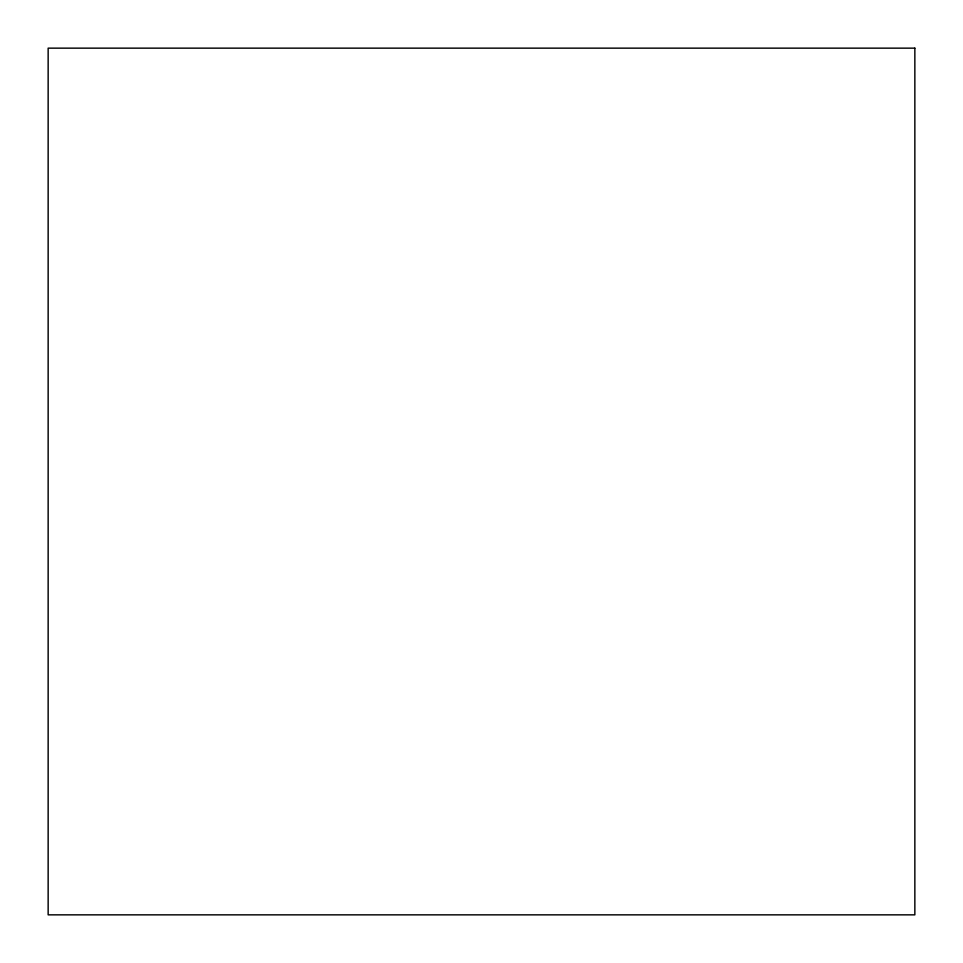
<?xml version="1.0" encoding="UTF-8"?>
<svg xmlns="http://www.w3.org/2000/svg" width="963" height="963" viewBox="0 0 963 963"><rect width="100%" height="100%" fill="white"/><g stroke="black" fill="none" stroke-linecap="round" stroke-linejoin="round"><path stroke-width="1.44" d="M914.85 48.15L48.15 48.15L48.15 914.85L914.85 914.85L914.85 48.15"/></g></svg>
